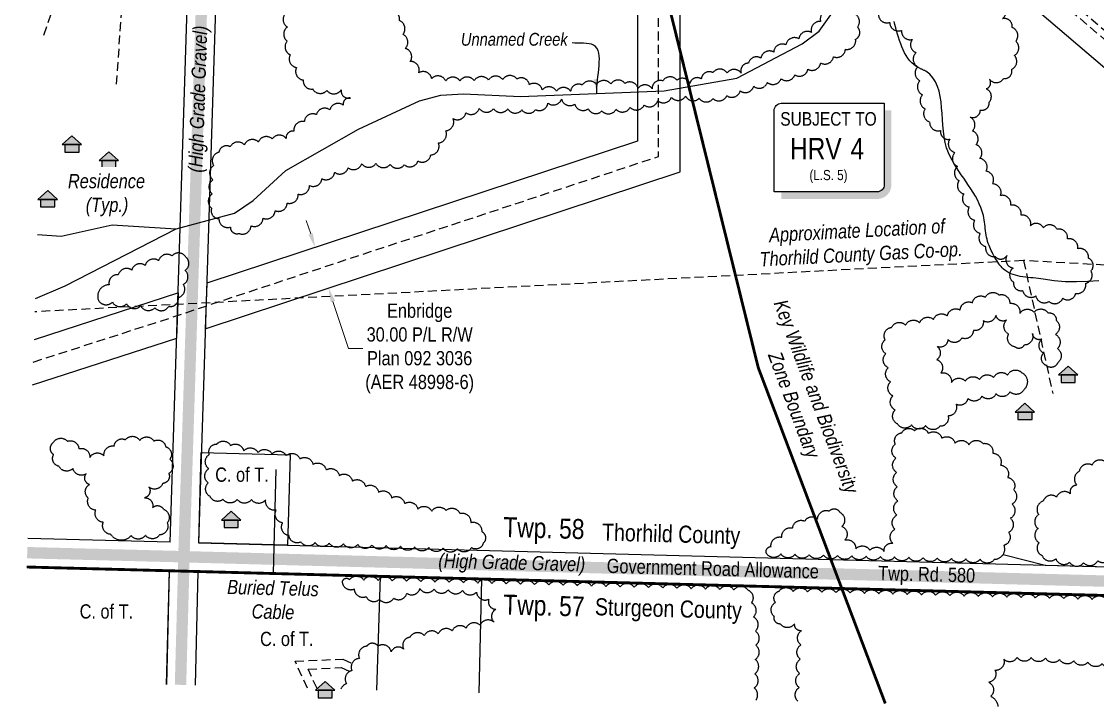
# Model space of a CAD drawing. Extents: x 376341 to 378315, y 5982587 to 5984532.
# Drawn here: x 376796 to 377552, y 5982595 to 5983076 of the extents above; entities that cross this region are included whole.
import ezdxf
from ezdxf.enums import TextEntityAlignment as Align

# ---------------------------------------------------------------- set-up
doc = ezdxf.new("R2010")
doc.units = 0
doc.header["$LTSCALE"] = 5
doc.header["$PDSIZE"] = 0.5
for name, pattern in [('0', [1, 1, 0]), ('BORDER2', [22.225, 6.35, -3.175, 6.35, -3.175, 0, -3.175]), ('DASHDOT2', [12.7, 6.35, -3.175, 0, -3.175]), ('UG_PIPE', [1.875, 1.25, -0.625])]:
    doc.linetypes.add(name, pattern=pattern)
doc.layers.get('Defpoints').update_dxf_attribs({"color": 9})
doc.layers.add('AS-COUNTY', color=7, linetype='BORDER2', lineweight=60, true_color=0xcc33ff)
for name, color, linetype in [('AS-PIPE-UG', 44, 'UG_PIPE'), ('AS-PIPE-UG-T', 44, 'Continuous'), ('AS-POWER', 104, 'foc-POWER'), ('AS-RESIDENCE', 14, 'Continuous'), ('AS-ROADS', 254, 'Continuous'), ('AS-TELUS', 224, 'foc-TEL'), ('AS-WILDLIFE', 131, 'DASHDOT2'), ('CG-NOTES', 7, 'Continuous'), ('CTW', 7, 'Continuous'), ('D-TXT', 6, 'Continuous'), ('F-RW', 190, 'Continuous'), ('L-33', 7, 'Continuous'), ('L-ROAD-T', 7, 'Continuous'), ('L-SEC', 7, 'Continuous'), ('L-TITLEDB', 4, 'Continuous'), ('L-TITLEDB-T', 4, 'Continuous'), ('T-BUSH', 110, '0'), ('T-CREEK-TEXT', 170, 'Continuous'), ('T-WATER', 160, 'Continuous'), ('WETLAND', 143, 'Continuous')]:
    doc.layers.add(name, color=color, linetype=linetype)
doc.layers.add('F-RW-T', color=190, linetype='Continuous', lineweight=9)
doc.layers.add('T-TEXT', color=48, linetype='Continuous', lineweight=18)
doc.styles.add('100L', font='ARIALN.TTF', dxfattribs={"height": 11})
doc.styles.add('175L', font='ARIALN.TTF', dxfattribs={"height": 20})
doc.styles.add('240', font='ARIALN.TTF', dxfattribs={"height": 30})
doc.styles.add('80CG', font='ARIALN.TTF', dxfattribs={"height": 10})
doc.styles.add('80L', font='ARIALN.TTF', dxfattribs={"height": 10})
doc.styles.add('80LS', font='ARIALNI.TTF', dxfattribs={"height": 10})
doc.styles.add('foc-LtypeFont', font='ARIALN.TTF', dxfattribs={"height": 7.35})
doc.styles.add('HRV', font='ARIALN.TTF', dxfattribs={"height": 3})
doc.linetypes.add('foc-POWER', pattern='A,6,-1,["P",foc-LtypeFont,S=0.2,R=0,X=-0.625,Y=-0.75],-1.24,4', length=12.24)
doc.linetypes.add('foc-TEL', pattern='A,2,-1,["T",foc-LtypeFont,S=0.2,R=0,X=-0.425,Y=-0.75],-1.24,8', length=12.24)
doc.linetypes.add('foc-TEL-NOLINE', pattern='A,0,-2,["T",foc-LtypeFont,S=0.2,R=0,X=-0.425,Y=-0.75],-10.24', length=12.24)
doc.linetypes.add('foc-TOPO-flowdirection-NOLINE', pattern='A,0,[">",foc-LtypeFont,S=0.3,R=0,X=0,Y=-0.945],-20,[">",foc-LtypeFont,S=0.3,R=0,X=0,Y=-0.945],0', length=20)
doc.dimstyles.new('Compass 5 000', dxfattribs={"dimscale": 5, "dimtxt": 9, "dimasz": 2, "dimexe": 0.2, "dimexo": 0.0625, "dimgap": 0.5, "dimtad": 0, "dimtih": 1, "dimtoh": 1, "dimzin": 0, "dimdsep": 46, "dimtxsty": '80CG', "dimcen": 0.1, "dimse1": 1, "dimse2": 1, "dimclrd": 256, "dimclrt": 256, "dimaunit": 1, "dimadec": 4, "dimazin": 0, "dimtfac": 0.06, "dimtofl": 0, "dimtmove": 0, "dimatfit": 1, "dimfxl": 0.2, "dimtolj": 1, "dimtzin": 0, "dimlwd": -1, "dimarcsym": 0})

# ---------------------------------------------------------------- blocks, each defined once
blk = doc.blocks.new('res_occ')
for points in [[(0.1, 0.89), (-1.26, -0.37), (1.46, -0.37)], [(-0.9, -1.43), (1.1, -1.43), (1.1, -0.37), (-0.9, -0.37)]]:
    blk.add_hatch(color=14).paths.add_polyline_path(points)
at = {"color": 14}
for points in [[(0.1, 0.89), (-1.26, -0.37), (1.46, -0.37)], [(-0.9, -1.43), (1.1, -1.43), (1.1, -0.37), (-0.9, -0.37)]]:
    blk.add_lwpolyline(points, close=True, dxfattribs=at)
blk = doc.blocks.new('*D384')
at = {"layer": 'Defpoints', "color": 0, "transparency": 16777216}
for p in [(376987.48, 5982912.47), (377012.07, 5982889.05), (376996.87, 5982884.03)]:
    blk.add_point(p, dxfattribs=at)
at = {"layer": 'F-RW-T', "transparency": 16777216}
for p, q in [((376999.54, 5982926.98), (376996.4, 5982936.48)), ((377015.2, 5982879.55), (377026.08, 5982846.62)), ((377026.08, 5982846.62), (377036.08, 5982846.62))]:
    blk.add_line(p, q, dxfattribs=at)
for points in [[(377001.12, 5982927.51), (376997.96, 5982926.46), (377002.67, 5982917.49)], [(377016.78, 5982880.07), (377013.62, 5982879.03), (377012.07, 5982889.05)]]:
    blk.add_solid(points, dxfattribs=at)
at = {"layer": 'F-RW-T', "transparency": 16777216, "insert": (377076.09, 5982846.62), "char_height": 10, "attachment_point": 5, "style": '80CG'}
blk.add_mtext('\\A1;Enbridge\\P30.00 P/L R/W\\PPlan 092 3036\\P(AER 48998-6)', dxfattribs=at)
blk = doc.blocks.new('HRV')
blk.add_lwpolyline([(-35.14, 31.6), (37.21, 31.6), (37.21, -25.54, -0.414214), (32.21, -30.54), (-40.14, -30.54), (-40.14, 26.6, -0.414214)], format="xyb", close=True)
at = {"const_width": 5, "flags": 128}
blk.add_lwpolyline([(-35.14, -33.04), (32.21, -33.04, 0.414214), (39.71, -25.54), (39.71, 26.6)], format="xyb", dxfattribs=at)
at = {"style": '80L'}
blk.add_text('SUBJECT TO', height=9.5, dxfattribs=at).set_placement((-2.01, 13.06), align=Align.BOTTOM_CENTER)
blk.add_attdef('(N.W.1/4 00)', text='', height=7.12, dxfattribs=at).set_placement((-2.01, -24.45), align=Align.BOTTOM_CENTER)
at = {"layer": 'CTW', "color": 3, "style": 'HRV'}
blk.add_text('HRV', height=15, dxfattribs=at).set_placement((-10.88, -0.18), align=Align.MIDDLE_CENTER)
blk.add_attdef('0', text='', height=15, dxfattribs=at).set_placement((18.28, -0.18), align=Align.MIDDLE_CENTER)

msp = doc.modelspace()

# ---------------------------------------------------------------- linework, layer by layer
at = {"layer": 'AS-COUNTY', "const_width": 2, "flags": 128}
msp.add_lwpolyline([(376800.153, 5982693.197), (377821.528, 5982666.263)], dxfattribs=at)
at = {"layer": 'AS-PIPE-UG'}
for p, q in [((377500.122, 5982908.326), (376805.897, 5982872.362)), ((377828.761, 5982889.787), (377500.122, 5982908.326)), ((377500.122, 5982908.326), (377520.702, 5982814.997))]:
    msp.add_line(p, q, dxfattribs=at)
at = {"layer": 'AS-PIPE-UG', "flags": 128}
for points in [[(376804.766, 5982837.094), (376900.942, 5982868.086), (376920.821, 5982874.709), (377243.92, 5982981.413), (377243.966, 5983329.924), (377243.969, 5983360.225), (377243.99, 5983514.752), (377243.995, 5983615.158)], [(376825.061, 5983470.185), (376925.176, 5983467.739), (376945.311, 5983467.306), (377033.62, 5983465.4), (377331.753, 5983262.261), (377827.139, 5982839.669)], [(376824.9, 5983465.188), (376925.061, 5983462.741), (376945.203, 5983462.307), (377032.03, 5983460.433), (377328.714, 5983258.281), (377826.932, 5982833.274)]]:
    msp.add_lwpolyline(points, dxfattribs=at)
at = {"layer": 'AS-PIPE-UG'}
for points in [[(376812.125, 5983066.651), (376825.375, 5983104.779), (376867.899, 5983103.763), (376863.013, 5983031.947)], [(376997.414, 5982608.111), (376988.596, 5982627.01), (377022.175, 5982628.619), (377030.201, 5982624.843)], [(377004.023, 5982607.937), (376997.683, 5982621.523), (377020.988, 5982622.64), (377027.683, 5982619.491)]]:
    msp.add_lwpolyline(points, dxfattribs=at)
at = {"layer": 'AS-POWER', "flags": 128}
for points in [[(377485.832, 5982702.064), (377515.317, 5982694.436), (377822.178, 5982686.37)], [(377045.929, 5982606.829), (377048.657, 5982686.471)]]:
    msp.add_lwpolyline(points, dxfattribs=at)
at = {"layer": 'AS-ROADS', "const_width": 8, "flags": 128}
for points in [[(376908.136, 5982610.471), (376910.3, 5982690.341), (376910.82, 5982710.426), (376936.85, 5983522.365), (376940.043, 5983622.4)], [(376800.476, 5982703.253), (376900.504, 5982700.664), (377721.826, 5982678.948), (377821.853, 5982676.318)]]:
    msp.add_lwpolyline(points, dxfattribs=at)
at = {"layer": 'AS-TELUS', "flags": 128}
for points in [[(376973.365, 5982688.913), (376975.288, 5982761.617)], [(376973.888, 5982708.696), (376946.134, 5982709.518)]]:
    msp.add_lwpolyline(points, dxfattribs=at)
at = {"layer": 'AS-TELUS', "linetype": 'foc-TEL-NOLINE', "flags": 128}
for points in [[(376800.153, 5982693.197), (377056.59, 5982686.275)], [(376898.317, 5982610.73), (376900.399, 5982690.218)]]:
    msp.add_lwpolyline(points, dxfattribs=at)
at = {"layer": 'AS-WILDLIFE', "const_width": 2, "flags": 128}
msp.add_lwpolyline([(377165.07, 5983617.039), (377160.237, 5983531.552), (377224.077, 5983196.901), (377313.862, 5982833.197), (377403.093, 5982597.391)], dxfattribs=at)
at = {"layer": 'F-RW', "flags": 128}
for points in [[(377229.02, 5983615.515), (377229.016, 5983522.239), (377229.003, 5983380.641), (377229.001, 5983350.307), (377228.971, 5982992.143), (376926.574, 5982892.375), (376925.544, 5982860.472), (377258.919, 5982970.57), (377258.966, 5983329.922), (377258.969, 5983360.224), (377258.99, 5983514.75), (377258.995, 5983614.801)], [(377827.76, 5982858.856), (377340.87, 5983274.199), (377038.391, 5983480.3), (376945.634, 5983482.302), (376944.517, 5983447.318), (376944.874, 5983447.311), (377027.252, 5983445.533), (377209.297, 5983321.38), (377239.279, 5983300.984), (377319.606, 5983246.334), (377707.68, 5982915.29), (377826.311, 5982814.088)], [(376804.256, 5982821.17), (376905.613, 5982853.832), (376906.694, 5982885.75), (376805.264, 5982852.617)]]:
    msp.add_lwpolyline(points, dxfattribs=at)
at = {"layer": 'L-SEC'}
for p, q in [((376900.885, 5982710.715), (376926.795, 5983522.687)), ((376920.995, 5982710.183), (376946.902, 5983522.045)), ((376900.775, 5982710.717), (376900.885, 5982710.714)), ((376920.838, 5982710.187), (377722.092, 5982689.001)), ((376900.243, 5982690.608), (376898.317, 5982610.73)), ((376920.354, 5982690.123), (376918.427, 5982610.199)), ((376920.35, 5982689.966), (376920.354, 5982690.087)), ((376920.353, 5982690.076), (377721.56, 5982668.891))]:
    msp.add_line(p, q, dxfattribs=at)
at = {"layer": 'L-SEC', "flags": 128}
for points in [[(376900.764, 5982710.718), (376800.798, 5982713.304)], [(376900.243, 5982690.608), (376800.153, 5982693.197)]]:
    msp.add_lwpolyline(points, dxfattribs=at)
at = {"layer": 'L-TITLEDB'}
msp.add_line((377119.49, 5982684.721), (377117.683, 5982604.933), dxfattribs=at)
at = {"layer": 'L-TITLEDB', "flags": 128}
msp.add_lwpolyline([(376922.74, 5982773.656), (376985.238, 5982771.933), (376983.169, 5982708.44), (376920.995, 5982710.183)], close=True, dxfattribs=at)
msp.add_lwpolyline([(376800.153, 5982693.197), (376900.243, 5982690.608), (376898.079, 5982610.737)], dxfattribs=at)
at = {"layer": 'T-BUSH', "flags": 128}
for points in [[(377393.402, 5983130.444, 0.5205671), (377393.513, 5983120.445, 0.5205671), (377393.623, 5983110.445, 0.5205671), (377393.734, 5983100.446, 0.5205671), (377395.043, 5983090.566, 0.5205671), (377398.246, 5983081.543, 0.5205671), (377406.162, 5983075.445, 0.5205671), (377414.484, 5983069.901, 0.5205671), (377422.137, 5983063.562, 0.5205671), (377424.743, 5983054.316, 0.5205671), (377425.86, 5983044.378, 0.5205671), (377427.381, 5983034.502, 0.5205671), (377429.259, 5983024.68, 0.5205671), (377431.137, 5983014.858, 0.5205671), (377434.221, 5983005.675, 0.5205671), (377441.866, 5982999.607, 0.5205671), (377448.357, 5982993.494, 0.5205671), (377452.024, 5982984.19, 0.5205671), (377453.716, 5982974.394, 0.5205671), (377454.849, 5982964.459, 0.5205671), (377458.195, 5982955.1, 0.5205671), (377462.056, 5982945.875, 0.5205671), (377465.918, 5982936.651, 0.5205671), (377469.779, 5982927.426, 0.5205671), (377473.64, 5982918.202, 0.5205671), (377480.335, 5982911.124, 0.5205671), (377488.502, 5982911.849, 0.5205671), (377492.858, 5982903.075, 0.5205671), (377493.186, 5982893.08, 0.5205671), (377499.552, 5982887.267, 0.5205671), (377508.792, 5982883.443, 0.5205671), (377518.033, 5982879.62, 0.5205671), (377527.704, 5982881.811, 0.5205671), (377536.858, 5982885.207, 0.5205671), (377543.838, 5982892.368, 0.5205671), (377547.515, 5982900.971, 0.5205671), (377545.757, 5982910.011, 0.5205671), (377538.291, 5982916.664, 0.5205671), (377531.045, 5982923.55, 0.5205671), (377523.79, 5982930.298, 0.5205671), (377514.011, 5982931.355, 0.5205671), (377505.112, 5982932.721, 0.5205671), (377498.524, 5982940.242, 0.5205671), (377491.265, 5982947.12, 0.5205671), (377484.007, 5982953.999, 0.5205671), (377478.441, 5982962.149, 0.5205671), (377473.861, 5982971.038, 0.5205671), (377469.534, 5982980.026, 0.5205671), (377466.888, 5982989.67, 0.5205671), (377464.243, 5982999.314, 0.5205671), (377462.698, 5983008.986, 0.5205671), (377469.84, 5983014.035, 0.5205671), (377476.044, 5983019.494, 0.5205671), (377473.915, 5983028.9, 0.5205671), (377476.278, 5983035.6, 0.5205671), (377486.183, 5983036.032, 0.5205671), (377491.825, 5983042.552, 0.5205671), (377493.731, 5983052.334, 0.5205671), (377494.727, 5983062.285, 0.5205671), (377492.254, 5983071.877, 0.5205671), (377485.354, 5983078.148, 0.5205671), (377485.504, 5983086.899, 0.5205671), (377482.09, 5983095.267, 0.5205671), (377473.63, 5983100.599, 0.5205671), (377465.177, 5983105.616, 0.5205671), (377456.968, 5983099.905, 0.5205671), (377450.019, 5983092.748, 0.5205671), (377441.697, 5983094.036, 0.5205671), (377434.528, 5983101.008, 0.5205671), (377427.36, 5983107.98, 0.5205671), (377423.447, 5983117.085, 0.5205671), (377422.879, 5983127.068, 0.5205671), (377422.31, 5983137.052, 0.5205671), (377423.201, 5983146.923, 0.5205671), (377423.309, 5983156.758, 0.5205671), (377415.402, 5983162.723, 0.5205671), (377407.325, 5983168.62, 0.5205671), (377401.823, 5983163.312, 0.5205671), (377398.22, 5983154.091, 0.5205671), (377396.226, 5983144.292, 0.5205671)], [(376949.211, 5982927.36, 0.5205671), (376957.674, 5982932.686, 0.5205671), (376966.138, 5982938.012, 0.5205671), (376974.602, 5982943.338, 0.5205671), (376983.065, 5982948.664, 0.5205671), (376990.781, 5982954.984, 0.5205671), (376998.669, 5982961.032, 0.5205671), (377007.481, 5982965.758, 0.5205671), (377016.398, 5982970.244, 0.5205671), (377025.874, 5982973.438, 0.5205671), (377035.403, 5982976.324, 0.5205671), (377045.402, 5982976.483, 0.5205671), (377055.365, 5982975.828, 0.5205671), (377065.262, 5982975.503, 0.5205671), (377074.873, 5982978.163, 0.5205671), (377083.872, 5982982.438, 0.5205671), (377089.227, 5982990.883, 0.5205671), (377094.387, 5982999.449, 0.5205671), (377099.521, 5983008.03, 0.5205671), (377108.566, 5983012.066, 0.5205671), (377117.952, 5983015.147, 0.5205671), (377127.95, 5983014.969, 0.5205671), (377137.949, 5983014.79, 0.5205671), (377147.916, 5983014.088, 0.5205671), (377157.511, 5983014.252, 0.5205671), (377166.117, 5983018.909, 0.5205671), (377175.733, 5983021.653, 0.5205671), (377185.013, 5983018.129, 0.5205671), (377194.45, 5983014.823, 0.5205671), (377204.087, 5983013.333, 0.5205671), (377214.017, 5983014.514, 0.5205671), (377223.923, 5983015.874, 0.5205671), (377233.801, 5983017.429, 0.5205671), (377243.263, 5983020.511, 0.5205671), (377252.895, 5983022.905, 0.5205671), (377262.837, 5983023.791, 0.5205671), (377272.475, 5983022.258, 0.5205671), (377282.037, 5983021.994, 0.5205671), (377291.799, 5983024.052, 0.5205671), (377301.235, 5983027.365, 0.5205671), (377310.67, 5983030.678, 0.5205671), (377320.307, 5983033.347, 0.5205671), (377329.948, 5983036.001, 0.5205671), (377339.589, 5983038.654, 0.5205671), (377348.745, 5983042.588, 0.5205671), (377357.717, 5983047.004, 0.5205671), (377366.689, 5983051.42, 0.5205671), (377375.084, 5983056.651, 0.5205671), (377382.222, 5983063.653, 0.5205671), (377383.559, 5983072.199, 0.5205671), (377380.843, 5983081.823, 0.5205671), (377372.816, 5983085.405, 0.5205671), (377364.075, 5983083.83, 0.5205671), (377357.643, 5983076.173, 0.5205671), (377351.211, 5983068.516, 0.5205671), (377342.367, 5983063.997, 0.5205671), (377333.313, 5983059.752, 0.5205671), (377324.702, 5983054.679, 0.5205671), (377315.755, 5983050.391, 0.5205671), (377307.025, 5983046.855, 0.5205671), (377301.905, 5983039.86, 0.5205671), (377292.004, 5983039.964, 0.5205671), (377282.049, 5983040.262, 0.5205671), (377273.859, 5983035.853, 0.5205671), (377265.855, 5983032.663, 0.5205671), (377256.837, 5983034.887, 0.5205671), (377246.846, 5983034.459, 0.5205671), (377239.329, 5983028.948, 0.5205671), (377229.466, 5983029.224, 0.5205671), (377220.276, 5983032.65, 0.5205671), (377210.283, 5983032.282, 0.5205671), (377200.29, 5983031.913, 0.5205671), (377190.296, 5983031.545, 0.5205671), (377182.101, 5983027.239, 0.5205671), (377172.154, 5983027.199, 0.5205671), (377162.198, 5983028.139, 0.5205671), (377153.181, 5983031.768, 0.5205671), (377144.392, 5983035.773, 0.5205671), (377134.399, 5983035.4, 0.5205671), (377124.406, 5983035.028, 0.5205671), (377114.413, 5983034.655, 0.5205671), (377104.417, 5983034.448, 0.5205671), (377094.418, 5983034.492, 0.5205671), (377084.571, 5983036.114, 0.5205671), (377075.47, 5983040.118, 0.5205671), (377069.493, 5983048.136, 0.5205671), (377065.988, 5983057.216, 0.5205671), (377064.274, 5983067.069, 0.5205671), (377061.845, 5983076.751, 0.5205671), (377055.576, 5983083.564, 0.5205671), (377046.136, 5983086.191, 0.5205671), (377036.176, 5983087.088, 0.5205671), (377026.216, 5983087.985, 0.5205671), (377016.256, 5983088.882, 0.5205671), (377006.297, 5983089.779, 0.5205671), (376996.361, 5983090.229, 0.5205671), (376986.555, 5983088.269, 0.5205671), (376982.277, 5983082.226, 0.5205671), (376983.286, 5983072.277, 0.5205671), (376983.07, 5983062.287, 0.5205671), (376985.228, 5983052.822, 0.5205671), (376989.596, 5983043.826, 0.5205671), (376994.393, 5983035.055, 0.5205671), (377000.972, 5983028.805, 0.5205671), (377010.893, 5983027.697, 0.5205671), (377020.881, 5983028.18, 0.5205671), (377027.491, 5983022.373, 0.5205671), (377022.408, 5983017.471, 0.5205671), (377012.978, 5983014.143, 0.5205671), (377003.548, 5983010.815, 0.5205671), (376995.079, 5983005.833, 0.5205671), (376987.775, 5982999.132, 0.5205671), (376982.411, 5982993.894, 0.5205671), (376972.565, 5982993.718, 0.5205671), (376962.788, 5982991.62, 0.5205671), (376952.997, 5982989.598, 0.5205671), (376943.097, 5982988.185, 0.5205671), (376935.087, 5982984.323, 0.5205671), (376931.416, 5982975.058, 0.5205671), (376930.941, 5982965.07, 0.5205671), (376930.465, 5982955.081, 0.5205671), (376929.989, 5982945.092, 0.5205671), (376935.104, 5982937.762, 0.5205671), (376943.152, 5982931.827, 0.5205671)], [(376850.433, 5982880.598, 0.5205671), (376860.342, 5982879.255, 0.5205671), (376870.251, 5982877.911, 0.5205671), (376880.161, 5982876.567, 0.5205671), (376890.07, 5982875.223, 0.5205671), (376899.962, 5982876.239, 0.5205671), (376906.606, 5982882.347, 0.5205671), (376910.109, 5982891.548, 0.5205671), (376911.386, 5982901.466, 0.5205671), (376911.784, 5982910.797, 0.5205671), (376902.202, 5982911.561, 0.5205671), (376892.765, 5982908.254, 0.5205671), (376883.327, 5982904.948, 0.5205671), (376873.889, 5982901.642, 0.5205671), (376864.452, 5982898.336, 0.5205671), (376858.001, 5982891.324, 0.5205671)], [(377500.57, 5982817.822, -0.5205671), (377490.693, 5982816.254, -0.5205671), (377480.817, 5982814.687, -0.5205671), (377470.94, 5982813.119, -0.5205671), (377461.064, 5982811.552, -0.5205671), (377452.767, 5982807.485, -0.5205671), (377447.182, 5982799.194, -0.5205671), (377441.422, 5982792.028, -0.5205671), (377431.432, 5982792.465, -0.5205671), (377421.442, 5982792.901, -0.5205671), (377411.696, 5982793.615, -0.5205671), (377410.052, 5982803.479, -0.5205671), (377408.407, 5982813.343, -0.5205671), (377406.762, 5982823.207, -0.5205671), (377405.117, 5982833.07, -0.5205671), (377403.472, 5982842.934, -0.5205671), (377402.962, 5982852.633, -0.5205671), (377407.486, 5982861.43, -0.5205671), (377417.358, 5982863.025, -0.5205671), (377427.221, 5982864.666, -0.5205671), (377436.932, 5982867.052, -0.5205671), (377446.643, 5982869.437, -0.5205671), (377455.609, 5982873.65, -0.5205671), (377464.22, 5982878.736, -0.5205671), (377473.411, 5982882.553, -0.5205671), (377482.927, 5982884.19, -0.5205671), (377490.517, 5982878.254, -0.5205671), (377497.541, 5982871.159, -0.5205671), (377507.507, 5982871.981, -0.5205671), (377517.473, 5982871.473, -0.5205671), (377523.063, 5982866.391, -0.5205671), (377522.522, 5982856.466, -0.5205671), (377523.959, 5982846.569, -0.5205671), (377524.236, 5982836.617, -0.5205671), (377516.032, 5982834.64, -0.5205671), (377514.207, 5982843.365, -0.5205671), (377513.104, 5982853.208, -0.5205671), (377506.456, 5982857.099, -0.5205671), (377500.569, 5982849.019, -0.5205671), (377494.143, 5982847.78, -0.5205671), (377489.724, 5982856.749, -0.5205671), (377488.295, 5982866.538, -0.5205671), (377480.778, 5982870.053, -0.5205671), (377471.917, 5982865.987, -0.5205671), (377464.949, 5982859.235, -0.5205671), (377456.775, 5982853.906, -0.5205671), (377447.095, 5982852.828, -0.5205671), (377439.489, 5982847.978, -0.5205671), (377439.213, 5982838.79, -0.5205671), (377442.079, 5982829.431, -0.5205671), (377449.556, 5982822.79, -0.5205671), (377459.341, 5982823.56, -0.5205671), (377469.266, 5982824.78, -0.5205671), (377479.162, 5982826.192, -0.5205671), (377489.009, 5982827.938, -0.5205671), (377498.855, 5982829.684, -0.5205671)], [(376859.199, 5982716.111, -0.5205671), (376853.921, 5982724.605, -0.5205671), (376848.644, 5982733.099, -0.5205671), (376843.366, 5982741.593, -0.5205671), (376844.185, 5982751.135, -0.5205671), (376841.821, 5982758.557, -0.5205671), (376832.589, 5982762.401, -0.5205671), (376822.714, 5982763.939, -0.5205671), (376819.044, 5982772.142, -0.5205671), (376818.756, 5982780.486, -0.5205671), (376828.706, 5982781.48, -0.5205671), (376836.712, 5982776.183, -0.5205671), (376844.491, 5982770.149, -0.5205671), (376854.441, 5982771.144, -0.5205671), (376861.498, 5982778.097, -0.5205671), (376869.528, 5982782.558, -0.5205671), (376879.518, 5982782.105, -0.5205671), (376889.507, 5982781.651, -0.5205671), (376897.714, 5982777.677, -0.5205671), (376900.669, 5982768.855, -0.5205671), (376899.933, 5982758.882, -0.5205671), (376895.627, 5982751.868, -0.5205671), (376885.964, 5982749.293, -0.5205671), (376882.745, 5982741.739, -0.5205671), (376888.503, 5982734.771, -0.5205671), (376896.13, 5982733.762, -0.5205671), (376898.791, 5982724.122, -0.5205671), (376893.44, 5982715.746, -0.5205671), (376883.48, 5982715.49, -0.5205671), (376873.482, 5982715.303, -0.5205671)], [(376967.966, 5982740.425, -0.5205671), (376957.966, 5982740.55, -0.5205671), (376947.967, 5982740.675, -0.5205671), (376937.968, 5982740.799, -0.5205671), (376928.967, 5982742.695, -0.5205671), (376927.618, 5982752.234, -0.5205671), (376927.971, 5982762.228, -0.5205671), (376928.325, 5982772.222, -0.5205671), (376933.667, 5982779.512, -0.5205671), (376943.304, 5982778.5, -0.5205671), (376952.553, 5982774.753, -0.5205671), (376962.49, 5982773.633, -0.5205671), (376972.427, 5982772.513, -0.5205671), (376982.364, 5982771.392, -0.5205671), (376992.007, 5982769.15, -0.5205671), (377001.219, 5982765.258, -0.5205671), (377010.43, 5982761.367, -0.5205671), (377019.642, 5982757.475, -0.5205671), (377028.854, 5982753.584, -0.5205671), (377038.066, 5982749.692, -0.5205671), (377047.264, 5982745.769, -0.5205671), (377056.424, 5982741.756, -0.5205671), (377065.583, 5982737.744, -0.5205671), (377074.801, 5982733.905, -0.5205671), (377084.606, 5982732.407, -0.5205671), (377094.594, 5982732.898, -0.5205671), (377104.241, 5982730.793, -0.5205671), (377111.952, 5982724.427, -0.5205671), (377119.663, 5982718.06, -0.5205671), (377120.761, 5982709.909, -0.5205671), (377112.536, 5982706.764, -0.5205671), (377102.571, 5982706.042, -0.5205671), (377092.58, 5982706.472, -0.5205671), (377082.589, 5982706.902, -0.5205671), (377072.599, 5982707.332, -0.5205671), (377062.608, 5982707.762, -0.5205671), (377052.617, 5982708.192, -0.5205671), (377042.626, 5982708.622, -0.5205671), (377032.636, 5982709.052, -0.5205671), (377022.645, 5982709.482, -0.5205671), (377012.654, 5982709.912, -0.5205671), (377002.663, 5982710.342, -0.5205671), (376992.673, 5982710.772, -0.5205671), (376984.29, 5982715.234, -0.5205671), (376979.816, 5982724.177, -0.5205671), (376975.342, 5982733.12, -0.5205671)], [(377533.033, 5982744.621, 0.5205671), (377523.303, 5982742.314, 0.5205671), (377514.042, 5982739.489, 0.5205671), (377510.809, 5982730.026, 0.5205671), (377510.345, 5982720.209, 0.5205671), (377511.094, 5982710.237, 0.5205671), (377513.153, 5982701.371, 0.5205671), (377522.855, 5982698.947, 0.5205671), (377532.557, 5982696.523, 0.5205671), (377542.358, 5982696.142, 0.5205671), (377552.249, 5982697.612, 0.5205671), (377561.111, 5982700.269, 0.5205671), (377563.967, 5982709.852, 0.5205671), (377564.575, 5982719.653, 0.5205671), (377563.606, 5982729.606, 0.5205671), (377562.638, 5982739.559, 0.5205671), (377562.3, 5982749.529, 0.5205671), (377562.442, 5982759.484, 0.5205671), (377558.098, 5982766.536, 0.5205671), (377548.257, 5982764.763, 0.5205671), (377539.304, 5982760.315, 0.5205671), (377537.701, 5982750.578, 0.5205671)]]:
    msp.add_lwpolyline(points, format="xyb", close=True, dxfattribs=at)
for points in [[(377479.619, 5982698.413, -0.5205671), (377469.622, 5982698.678, -0.5205671), (377459.626, 5982698.942, -0.5205671), (377449.629, 5982699.206, -0.5205671), (377439.633, 5982699.471, -0.5205671), (377429.636, 5982699.735, -0.5205671), (377419.64, 5982699.999, -0.5205671), (377409.643, 5982700.263, -0.5205671), (377399.647, 5982700.528, -0.5205671), (377389.65, 5982700.792, -0.5205671), (377379.654, 5982701.056, -0.5205671), (377369.657, 5982701.321, -0.5205671), (377359.661, 5982701.585, -0.5205671), (377349.664, 5982701.849, -0.5205671), (377339.668, 5982702.114, -0.5205671), (377329.671, 5982702.378, -0.5205671), (377319.675, 5982702.642, -0.5205671), (377322.828, 5982707.584, -0.5205671), (377330.412, 5982714.101, -0.5205671), (377337.996, 5982720.619, -0.5205671), (377346.671, 5982725.367, -0.5205671), (377355.549, 5982726.775, -0.5205671), (377363.689, 5982732.516, -0.5205671), (377371.161, 5982731.634, -0.5205671), (377372.663, 5982721.748, -0.5205671), (377374.729, 5982712.164, -0.5205671), (377382.322, 5982705.857, -0.5205671), (377392.279, 5982704.936, -0.5205671), (377402.237, 5982704.015, -0.5205671), (377408.446, 5982709.798, -0.5205671), (377409.902, 5982719.692, -0.5205671), (377411.165, 5982729.61, -0.5205671), (377411.998, 5982739.56, -0.5205671), (377411.526, 5982749.548, -0.5205671), (377411.054, 5982759.537, -0.5205671), (377410.583, 5982769.526, -0.5205671), (377410.111, 5982779.515, -0.5205671), (377414.7, 5982787.385, -0.5205671), (377423.569, 5982788.9, -0.5205671), (377433.384, 5982786.983, -0.5205671), (377442.784, 5982783.621, -0.5205671), (377452.123, 5982780.046, -0.5205671), (377461.802, 5982778.97, -0.5205671), (377471.756, 5982779.927, -0.5205671), (377478.644, 5982773.1, -0.5205671), (377484.001, 5982764.684, -0.5205671), (377489.114, 5982756.09, -0.5205671), (377493.257, 5982747.29, -0.5205671), (377492.089, 5982737.358, -0.5205671), (377490.921, 5982727.426, -0.5205671), (377489.753, 5982717.495, -0.5205671), (377486.308, 5982708.404, -0.5205671), (377479.619, 5982698.413, -0.5205671)], [(377312.238, 5982599.792, 0.4122483), (377311.028, 5982608.309, 0.5205671), (377311.395, 5982618.302, 0.5205671), (377311.762, 5982628.296, 0.5205671), (377312.129, 5982638.289, 0.5205671), (377311.868, 5982648.25, 0.5205671), (377310.496, 5982658.156, 0.5205671), (377309.124, 5982668.061, 0.5205671), (377306.76, 5982676.858, 0.5205671), (377296.764, 5982677.122, 0.5205671), (377286.767, 5982677.386, 0.5205671), (377276.771, 5982677.651, 0.5205671), (377266.774, 5982677.915, 0.5205671), (377256.778, 5982678.179, 0.5205671), (377246.781, 5982678.444, 0.5205671), (377236.785, 5982678.708, 0.5205671), (377226.788, 5982678.972, 0.5205671), (377216.792, 5982679.237, 0.5205671), (377206.795, 5982679.501, 0.5205671), (377196.799, 5982679.765, 0.5205671), (377186.802, 5982680.03, 0.5205671), (377176.806, 5982680.294, 0.5205671), (377166.809, 5982680.558, 0.5205671), (377156.813, 5982680.823, 0.5205671), (377146.816, 5982681.087, 0.5205671), (377136.82, 5982681.351, 0.5205671), (377126.823, 5982681.616, 0.5205671), (377116.827, 5982681.88, 0.5205671), (377106.83, 5982682.144, 0.5205671), (377096.834, 5982682.409, 0.5205671), (377086.837, 5982682.673, 0.5205671), (377076.841, 5982682.937, 0.5205671), (377066.844, 5982683.201, 0.5205671), (377056.848, 5982683.466, 0.5205671), (377046.851, 5982683.73, 0.5205671), (377036.855, 5982683.994, 0.5205671), (377026.858, 5982684.259, 0.5205671), (377021.638, 5982683.08, 0.5205671), (377030.107, 5982677.763, 0.5205671), (377038.577, 5982672.447, 0.5205671), (377047.882, 5982670.534, 0.5205671), (377057.85, 5982671.326, 0.5205671), (377067.079, 5982674.711, 0.5205671), (377076.24, 5982678.051, 0.5205671), (377086.232, 5982677.635, 0.5205671), (377096.223, 5982677.219, 0.5205671), (377106.214, 5982676.803, 0.5205671), (377115.976, 5982675.602, 0.5205671), (377124.615, 5982670.566, 0.5205671), (377129.664, 5982663.544, 0.5205671), (377128.337, 5982654.391, 0.5205671), (377118.543, 5982652.372, 0.5205671), (377108.749, 5982650.354, 0.5205671), (377098.955, 5982648.336, 0.5205671), (377089.161, 5982646.317, 0.5205671), (377079.242, 5982645.07, 0.5205671), (377069.31, 5982643.909, 0.5205671), (377064.786, 5982635.563, 0.5205671), (377056.057, 5982633.757, 0.5205671), (377046.856, 5982637.674, 0.5205671), (377038.946, 5982637.552, 0.5205671), (377033.724, 5982629.024, 0.5205671), (377028.502, 5982620.495, 0.5205671), (377024.73, 5982611.307, 0.2368574), (377020.8, 5982607.493)], [(377341.627, 5982599.015, -0.4833236), (377342.591, 5982608.532, -0.5205671), (377343.005, 5982618.524, -0.5205671), (377343.42, 5982628.515, -0.5205671), (377343.834, 5982638.506, -0.5205671), (377344.249, 5982648.498, -0.5205671), (377339.46, 5982653.393, -0.5205671), (377329.462, 5982653.184, -0.5205671), (377325.182, 5982658.422, -0.5205671), (377325.877, 5982668.398, -0.5205671), (377328.47, 5982676.284, -0.5205671), (377338.466, 5982676.02, -0.5205671), (377348.463, 5982675.755, -0.5205671), (377358.459, 5982675.491, -0.5205671), (377368.456, 5982675.227, -0.5205671), (377378.452, 5982674.962, -0.5205671), (377388.449, 5982674.698, -0.5205671), (377398.445, 5982674.434, -0.5205671), (377408.442, 5982674.169, -0.5205671), (377418.438, 5982673.905, -0.5205671), (377428.435, 5982673.641, -0.5205671), (377438.431, 5982673.376, -0.5205671), (377448.428, 5982673.112, -0.5205671), (377458.424, 5982672.848, -0.5205671), (377468.421, 5982672.583, -0.5205671), (377478.417, 5982672.319, -0.5205671), (377488.414, 5982672.055, -0.5205671), (377498.41, 5982671.79, -0.5205671), (377508.407, 5982671.526, -0.5205671), (377518.403, 5982671.262, -0.5205671), (377528.4, 5982670.998, -0.5205671), (377538.396, 5982670.733, -0.5205671), (377548.393, 5982670.469, -0.5205671), (377558.39, 5982670.205, -0.5205671), (377568.386, 5982669.94, -0.5205671), (377578.383, 5982669.676, -0.5205671), (377588.379, 5982669.412, -0.5205671), (377598.376, 5982669.147, -0.5205671), (377608.372, 5982668.883, -0.5205671), (377618.369, 5982668.619, -0.5205671), (377628.365, 5982668.354, -0.5205671), (377638.362, 5982668.09, -0.5205671), (377648.358, 5982667.826, -0.5205671), (377658.355, 5982667.561, -0.5205671), (377668.351, 5982667.297, -0.5205671), (377678.348, 5982667.033, -0.5205671), (377688.344, 5982666.768, -0.5205671), (377698.341, 5982666.504, -0.5205671), (377708.337, 5982666.24, -0.5205671), (377718.334, 5982665.975, -0.5205671), (377728.33, 5982665.711, -0.5205671), (377738.327, 5982665.447, -0.5205671), (377740.399, 5982657.612, -0.5205671), (377740.206, 5982647.614, -0.5205671), (377736.581, 5982639.175, -0.5205671), (377729.179, 5982632.452, -0.5205671), (377721.776, 5982625.728, -0.5205671), (377713.954, 5982619.81, -0.5205671), (377704.203, 5982617.595, -0.5205671), (377694.451, 5982615.38, -0.5205671), (377684.699, 5982613.166, -0.5205671), (377674.812, 5982613.186, -0.5205671), (377664.865, 5982614.208, -0.5205671), (377654.917, 5982615.23, -0.5205671), (377644.969, 5982616.252, -0.5205671), (377635.022, 5982617.275, -0.5205671), (377625.074, 5982618.297, -0.5205671), (377615.127, 5982619.319, -0.5205671), (377605.179, 5982620.341, -0.5205671), (377595.231, 5982621.363, -0.5205671), (377585.284, 5982622.385, -0.5205671), (377575.336, 5982623.407, -0.5205671), (377565.387, 5982624.415, -0.5205671), (377555.435, 5982625.39, -0.5205671), (377545.482, 5982626.365, -0.5205671), (377535.53, 5982627.34, -0.5205671), (377525.578, 5982628.315, -0.5205671), (377515.625, 5982629.29, -0.5205671), (377505.632, 5982629.575, -0.5205671), (377495.634, 5982629.771, -0.5205671), (377486.346, 5982628.459, -0.5205671), (377480.13, 5982620.626, -0.5205671), (377475.709, 5982612.323, -0.5205671), (377477.29, 5982602.448, -0.2628873), (377482.228, 5982595.299, -0.2628873)]]:
    msp.add_lwpolyline(points, format="xyb", dxfattribs=at)
at = {"layer": 'T-WATER', "linetype": 'foc-TOPO-flowdirection-NOLINE', "flags": 128}
for points in [[(376905.142, 5982930.514), (376946.102, 5982941.504), (376959.089, 5982950.495), (376982.067, 5982971.476), (377033.017, 5983000.447), (377075.975, 5983020.428), (377090.961, 5983024.424), (377106.945, 5983025.423), (377146.907, 5983023.426), (377247.809, 5983027.424), (377298.759, 5983036.415), (377344.714, 5983060.393), (377356.703, 5983069.384), (377373.686, 5983093.361), (377391.668, 5983139.315), (377395.664, 5983155.3), (377410.897, 5983168.459), (377414.458, 5983171.459), (377441.883, 5983188.03), (377470.591, 5983212.246), (377501.561, 5983246.213), (377516.546, 5983273.187), (377528.535, 5983305.155), (377531.532, 5983321.139), (377532.531, 5983339.122), (377529.533, 5983359.102), (377529.533, 5983377.084), (377535.527, 5983396.065), (377553.51, 5983424.039), (377574.489, 5983444.019), (377583.48, 5983456.008), (377599.465, 5983483.979), (377620.444, 5983504.96), (377632.433, 5983514.95), (377661.404, 5983543.921)], [(376807.64, 5982926.731), (376824.22, 5982925.518), (376860.185, 5982933.51), (376905.142, 5982930.514)], [(376806.194, 5982881.634), (376827.217, 5982890.553), (376905.142, 5982930.514)]]:
    msp.add_lwpolyline(points, dxfattribs=at)
at = {"layer": 'T-WATER', "flags": 128}
for points in [[(376905.142, 5982930.514), (376946.102, 5982941.504), (376959.089, 5982950.495), (376982.067, 5982971.476), (377033.017, 5983000.447), (377075.975, 5983020.428), (377090.961, 5983024.424), (377106.945, 5983025.423), (377146.907, 5983023.426), (377247.809, 5983027.424), (377298.759, 5983036.415), (377344.714, 5983060.393), (377356.703, 5983069.384), (377373.686, 5983093.361)], [(376807.64, 5982926.731), (376824.22, 5982925.518), (376860.185, 5982933.51), (376905.142, 5982930.514)], [(376806.194, 5982881.634), (376827.217, 5982890.553), (376905.142, 5982930.514)]]:
    msp.add_lwpolyline(points, dxfattribs=at)
at = {"layer": 'WETLAND'}
msp.add_lwpolyline([(377553.118, 5982894.169), (377545.216, 5982893.587), (377537.348, 5982893.315), (377529.525, 5982893.432), (377521.756, 5982894.018), (377514.051, 5982895.153), (377512.332, 5982895.444), (377510.57, 5982895.691), (377508.777, 5982895.907), (377506.961, 5982896.103), (377505.133, 5982896.294), (377503.302, 5982896.49), (377501.48, 5982896.704), (377499.675, 5982896.949), (377497.897, 5982897.237), (377496.157, 5982897.58), (377494.465, 5982897.992), (377492.83, 5982898.484), (377491.262, 5982899.068), (377489.772, 5982899.758), (377488.369, 5982900.565), (377487.063, 5982901.503), (377486.145, 5982902.291), (377485.26, 5982903.147), (377484.409, 5982904.067), (377483.59, 5982905.043), (377482.802, 5982906.069), (377482.045, 5982907.14), (377481.318, 5982908.25), (377480.619, 5982909.391), (377479.947, 5982910.56), (377479.303, 5982911.748), (377478.685, 5982912.951), (377478.091, 5982914.162), (377477.522, 5982915.375), (377476.976, 5982916.584), (377476.453, 5982917.783), (377475.951, 5982918.966), (377475.417, 5982920.359), (377474.962, 5982921.783), (377474.576, 5982923.235), (377474.248, 5982924.71), (377473.97, 5982926.205), (377473.729, 5982927.715), (377473.517, 5982929.236), (377473.322, 5982930.765), (377473.135, 5982932.297), (377472.946, 5982933.828), (377472.744, 5982935.355), (377472.519, 5982936.873), (377472.261, 5982938.378), (377471.96, 5982939.867), (377471.606, 5982941.335), (377471.188, 5982942.778), (377470.208, 5982945.549), (377469.061, 5982948.255), (377467.769, 5982950.905), (377466.351, 5982953.508), (377464.831, 5982956.071), (377463.229, 5982958.604), (377461.566, 5982961.113), (377459.864, 5982963.609), (377458.143, 5982966.098), (377456.425, 5982968.59), (377454.732, 5982971.092), (377453.085, 5982973.613), (377451.504, 5982976.162), (377450.011, 5982978.746), (377448.628, 5982981.373), (377447.375, 5982984.053), (377446.085, 5982987.55), (377445.114, 5982991.265), (377444.402, 5982995.154), (377443.889, 5982999.173), (377443.516, 5983003.276), (377443.222, 5983007.42), (377442.948, 5983011.558), (377442.633, 5983015.647), (377442.219, 5983019.642), (377441.645, 5983023.497), (377440.852, 5983027.169), (377439.78, 5983030.612), (377438.368, 5983033.782), (377436.557, 5983036.634), (377434.288, 5983039.123), (377431.499, 5983041.204), (377431.127, 5983041.422), (377430.744, 5983041.631), (377430.353, 5983041.832), (377429.954, 5983042.028), (377429.55, 5983042.218), (377429.141, 5983042.405), (377428.73, 5983042.59), (377428.318, 5983042.774), (377427.905, 5983042.959), (377427.495, 5983043.145), (377427.087, 5983043.335), (377426.685, 5983043.529), (377426.288, 5983043.729), (377425.899, 5983043.937), (377425.519, 5983044.153), (377425.149, 5983044.379), (377423.406, 5983045.629), (377421.809, 5983047.055), (377420.348, 5983048.64), (377419.013, 5983050.366), (377417.794, 5983052.218), (377416.682, 5983054.179), (377415.667, 5983056.232), (377414.738, 5983058.361), (377413.887, 5983060.549), (377413.104, 5983062.779), (377412.378, 5983065.036), (377411.701, 5983067.302), (377411.061, 5983069.561), (377410.45, 5983071.796), (377409.858, 5983073.991), (377409.274, 5983076.129)], dxfattribs=at)

# ---------------------------------------------------------------- block references
at = {"layer": 'AS-RESIDENCE', "xscale": 5, "yscale": 5, "zscale": 5}
for p in [(376831.356, 5982991.534), (376857.262, 5982980.31), (377530.999, 5982829.851), (377500.684, 5982803.804), (376943.206, 5982728.04), (377009.211, 5982608.484)]:
    msp.add_blockref('res_occ', p, dxfattribs=at)
at = {"layer": 'CG-NOTES', "color": 5}
msp.add_blockref('HRV', (377365.202, 5982987.107), dxfattribs=at).add_auto_attribs({'(N.W.1/4 00)': '(L.S. 5)', '0': '4'})

# ---------------------------------------------------------------- texts
at = {"layer": 'AS-PIPE-UG-T', "insert": (377305.795, 5982930.381), "char_height": 10, "attachment_point": 1, "rotation": 2.965588, "style": '100L'}
msp.add_mtext_dynamic_manual_height_columns('\\pi15.442;{\\fArial Narrow|b0|i1|c0|p34;Approximate Location of \\P\\pi7.9288;Thorhild County Gas Co-op.}', width=155.92583, gutter_width=55, heights=[0], dxfattribs=at)
at = {"layer": 'AS-TELUS', "insert": (376940.973, 5982684.231), "char_height": 10, "attachment_point": 1, "rotation": 358.584535, "style": '100L'}
msp.add_mtext_dynamic_manual_height_columns('\\pi0.090928;{\\fArial Narrow|b0|i1|c0|p34;Buried Telus \\P\\pi17.683;Cable}', width=63.96767, gutter_width=55, heights=[0], dxfattribs=at)
at = {"layer": 'AS-WILDLIFE', "insert": (377345.477, 5982809.432), "char_height": 10, "attachment_point": 5, "rotation": 290.726871, "style": '240'}
msp.add_mtext_dynamic_manual_height_columns('{\\fArial Narrow|b0|i1|c0|p34;Key Wildlife and Biodiversity \\PZone Boundary}', width=144.69754, gutter_width=45, heights=[0], dxfattribs=at)
at = {"layer": 'D-TXT', "color": 3, "char_height": 14, "attachment_point": 1, "rotation": 358.485401, "style": '80L'}
for s, insert in [('Twp. 58', (377135.026, 5982728.273)), ('Twp. 57', (377135.026, 5982673.878))]:
    msp.add_mtext_dynamic_manual_height_columns(s, width=101.3954, gutter_width=47.5, heights=[0], dxfattribs=dict(at, insert=insert))
at = {"layer": 'L-33', "color": 200, "linetype": 'Continuous', "true_color": 0xcc33ff, "char_height": 12, "attachment_point": 5, "rotation": 358.518268, "style": '240'}
for s, width, insert in [('Thorhild County', 97.03678, (377252.663, 5982714.686)), ('Sturgeon County', 103.16775, (377250.724, 5982662.238))]:
    msp.add_mtext_dynamic_manual_height_columns(s, width=width, gutter_width=45, heights=[0], dxfattribs=dict(at, insert=insert))
at = {"layer": 'L-ROAD-T', "style": '80L'}
for s, p in [('Government Road Allowance', (377281.945, 5982692.129)), ('Twp. Rd. 580', (377432.149, 5982688.157))]:
    msp.add_text(s, height=10, rotation=358.492633, dxfattribs=at).set_placement(p, align=Align.MIDDLE_CENTER)
at = {"layer": 'L-TITLEDB-T', "char_height": 10, "width": 36.68254, "attachment_point": 2, "style": '175L'}
for insert in [(376951.277, 5982763.049), (376856.066, 5982667.017), (376982.778, 5982647.74)]:
    msp.add_mtext('C. of T.', dxfattribs=dict(at, insert=insert))
at = {"layer": 'T-CREEK-TEXT', "insert": (377103.606, 5983068.151), "char_height": 8.9962, "attachment_point": 1, "style": '80L'}
msp.add_mtext_dynamic_manual_height_columns('\\pi1.44;{\\fArial Narrow|b0|i1|c0|p34;Unnamed Creek}', width=77.45767, gutter_width=45.019, heights=[0], dxfattribs=at)
at = {"layer": 'T-TEXT', "style": '80LS'}
for rotation, p in [(88.06017, (376920.301, 5983021.668)), (358.492633, (377140.802, 5982696.396))]:
    msp.add_text('(High Grade Gravel)', height=10, rotation=rotation, dxfattribs=at).set_placement(p, align=Align.MIDDLE_CENTER)

# ---------------------------------------------------------------- dimensions: what is measured, and where the dimension line sits
at = {"layer": 'F-RW-T'}
dim = msp.add_linear_dim(base=(377012.066, 5982889.046), p1=(376987.477, 5982912.469), p2=(376996.87, 5982884.028), angle=288.275825, text='Enbridge\\P30.00 P/L R/W\\PPlan 092 3036\\P(AER 48998-6)', dimstyle='Compass 5 000', dxfattribs=at)
dim.commit()
dim.dimension.update_dxf_attribs({"geometry": '*D384', "text_midpoint": (377076.086, 5982846.617), "dimtype": 161})

# ---------------------------------------------------------------- leaders
at = {"layer": 'T-CREEK-TEXT', "path_type": 1}
msp.add_leader([(377200.552, 5983025.552), (377198.21, 5983059.57), (377183.101, 5983061.183)], dimstyle='Compass 5 000', override={"dimgap": 0.5, "dimtad": 0}, dxfattribs=at)

# ---------------------------------------------------------------- next in the draw order: texts
at = {"layer": 'AS-RESIDENCE', "insert": (376828.762, 5982969.109), "char_height": 10, "attachment_point": 1, "style": '100L', "bg_fill": 2}
msp.add_mtext_dynamic_manual_height_columns('\\pi0.32626;{\\fArial Narrow|b0|i1|c0|p34;Residence\\P\\pi12.83;(Typ.)}', width=53.94038, gutter_width=55, heights=[0], dxfattribs=at)

# ---------------------------------------------------------------- next in the draw order: block references
at = {"layer": 'AS-RESIDENCE', "xscale": 5, "yscale": 5, "zscale": 5}
msp.add_blockref('res_occ', (376814.349, 5982953.1), dxfattribs=at)

doc.saveas('drawing.dxf')
